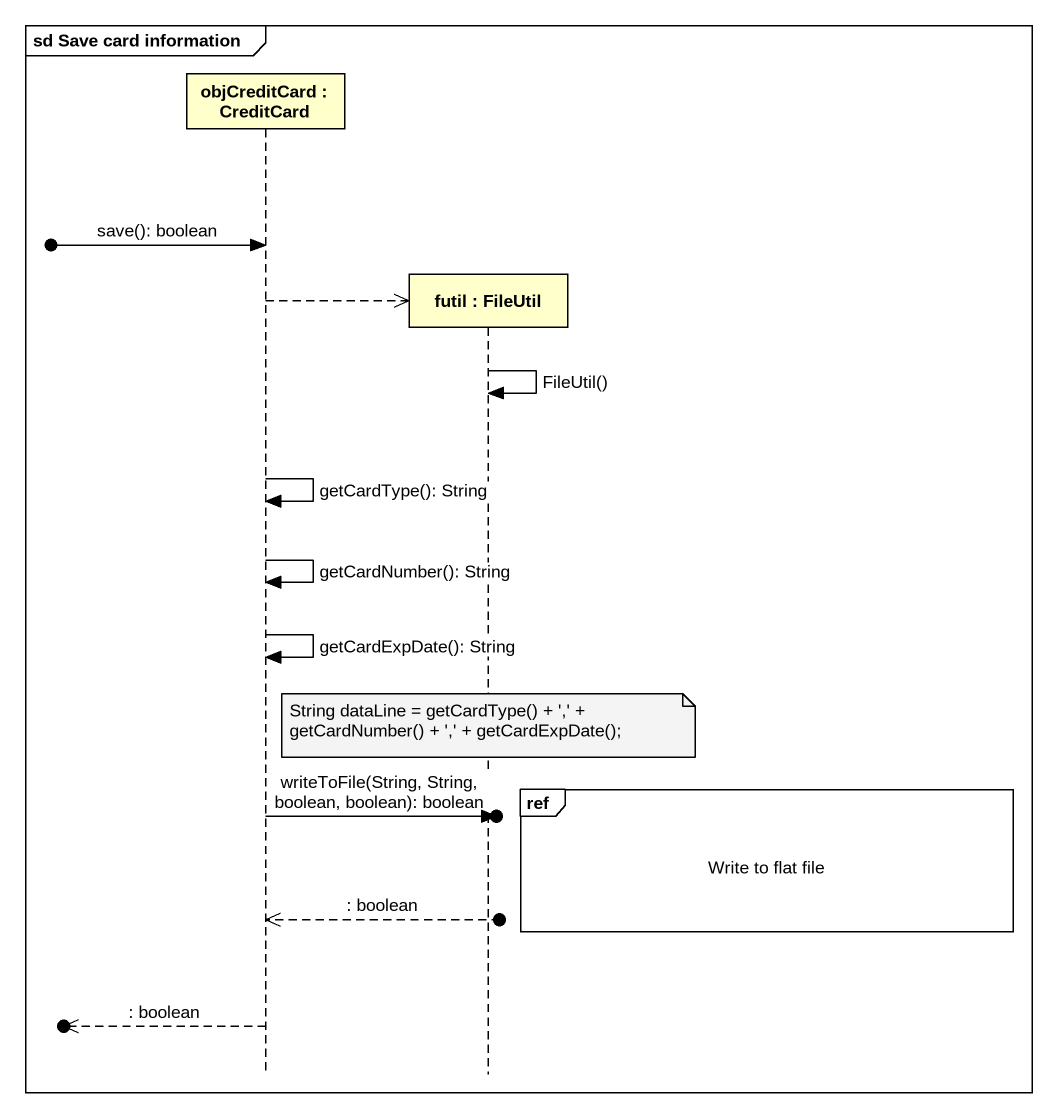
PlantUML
@startuml
mainframe sd Save card information
hide footbox
participant "objCreditCard : CreditCard" as objCreditCard
participant "futil : FileUtil" as futil

[o-> objCreditCard : save(): boolean
objCreditCard -->> futil **
futil -> futil : FileUtil()
objCreditCard -> objCreditCard : getCardType(): String
objCreditCard -> objCreditCard : getCardNumber(): String
objCreditCard -> objCreditCard : getCardExpDate(): String
note over futil : String dataLine = getCardType() + ',' + getCardNumber() + ',' + getCardExpDate();
ref over futil : Write to flat file
objCreditCard ->o] : writeToFile(String, String, boolean, boolean): boolean
objCreditCard <<--o] : : boolean
[o<<-- objCreditCard : : boolean
@enduml
